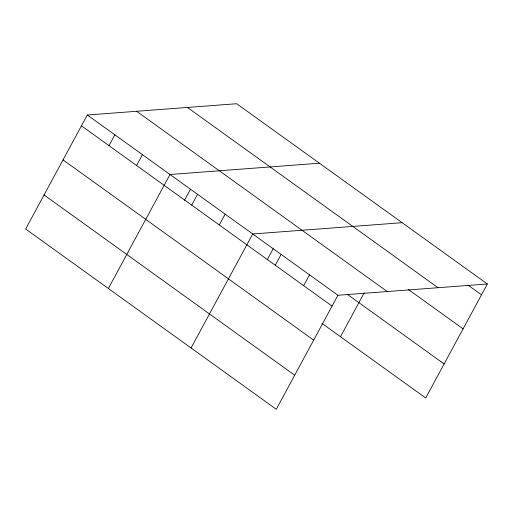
<?xml version="1.0" encoding="UTF-8"?>
<svg xmlns="http://www.w3.org/2000/svg" width="513" height="513" viewBox="0 0 513 513"><rect width="100%" height="100%" fill="white"/><g stroke="black" fill="none" stroke-linecap="round" stroke-linejoin="round"><path stroke-width="0.77" d="M487.35 283.99L236.717 103.729L87.293 115.008L25.65 229.01L276.283 409.271L337.926 295.27L487.35 283.99L425.707 397.992L321.901 323.331M109.013 145.654L114.861 134.836M136.58 165.487L142.428 154.663M108.358 288.498L170.002 174.497L319.426 163.217M184.468 200.359L190.483 189.239M191.721 205.142L197.569 194.324M219.288 224.97L225.136 214.152M191.067 347.981L252.71 233.979L402.134 222.7M267.177 259.841L273.192 248.728M275.263 265.227L281.111 254.41M303.67 285.658L309.519 274.84M340.497 336.701L364.217 292.827M467.946 285.061L481.502 294.808M187.405 107.448L438.038 287.71M408.213 289.396L463.092 328.859M136.599 111.283L387.232 291.551M347.365 294.353L444.123 363.941M87.293 115.008L337.926 295.27M81.439 125.826L332.071 306.088M63.028 159.876L313.661 340.138M44.06 194.959L294.693 375.221"/></g></svg>
